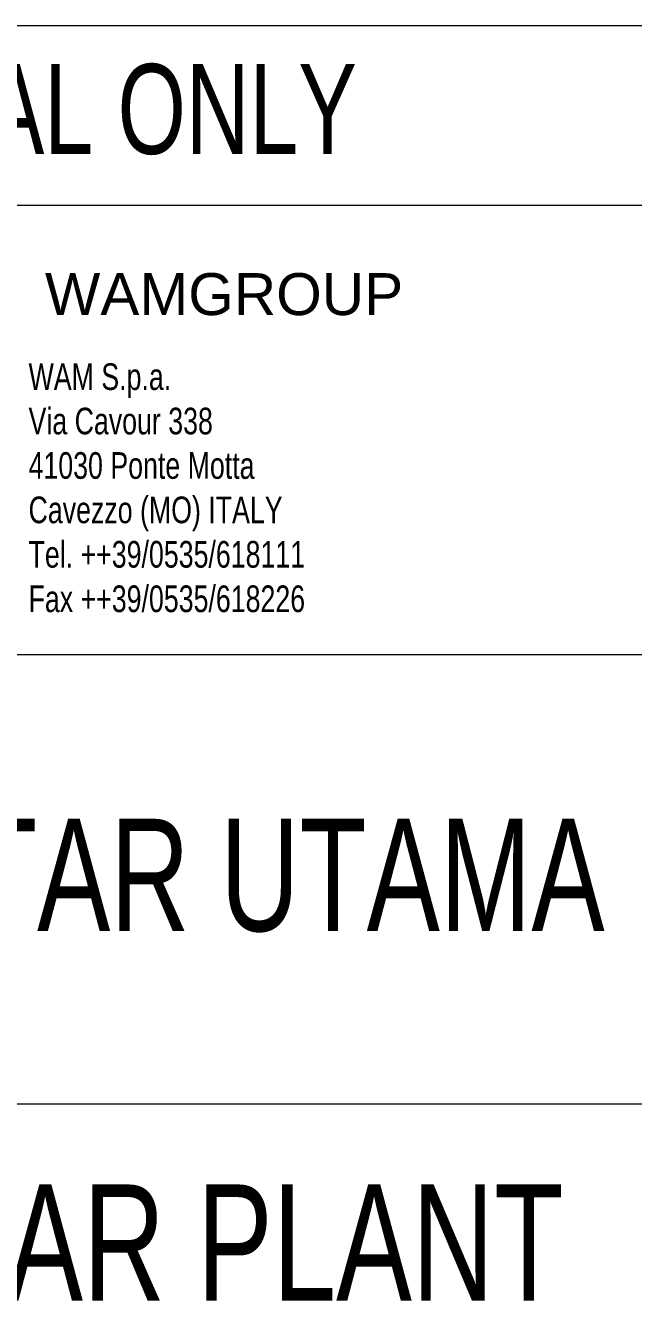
# Model space of a CAD drawing. Header units: centimetres. Extents: x 61 to 574780, y 25 to 618721.
# Drawn here: x 124931 to 129437, y 431010 to 440477 of the extents above; entities that cross this region are included whole.
import ezdxf
from ezdxf.enums import TextEntityAlignment as Align

# ---------------------------------------------------------------- set-up
doc = ezdxf.new("R2010")
doc.units = ezdxf.units.CM
doc.header["$LTSCALE"] = 25.4
doc.layers.add('Etiket', color=7, linetype='Continuous', lineweight=5)
doc.layers.add('Etiket-Text-List1', color=3, linetype='Continuous')
doc.layers.add('Etiket-Text-List2', color=1, linetype='Continuous')
doc.styles.add('SLDTEXTSTYLE0', font='TXT', dxfattribs={"width": 0.605})
doc.styles.get("Standard").update_dxf_attribs({"font": 'Arial.ttf', "height": 25.4})

# ---------------------------------------------------------------- blocks, each defined once
blk = doc.blocks.new('A$C6CDB76E5')
at = {"lineweight": 15}
for p, q in [((-196.161, 157.091), (0, 157.091)), ((-196.161, 147.283), (0, 147.283)), ((-196.161, 122.763), (0, 122.763)), ((-196.161, 98.243), (0, 98.243))]:
    blk.add_line(p, q, dxfattribs=at)
at = {"layer": 'Etiket-Text-List1', "lineweight": 9, "width": 0.7}
for tag, p in [('1:XXXX', (-155.994, 30.993)), ('EN', (-155.994, 23.637)), ('DD/MM/YY', (-131.282, 23.637)), ('1', (-10.349, 19.103)), ('DD/MM/YY', (-131.282, 16.281)), ('EN', (-155.994, 16.281)), ('EN', (-155.847, 8.925)), ('DD/MM/YY', (-131.282, 8.925)), ('DD/MM/YY', (-131.282, 1.569)), ('EN', (-155.701, 1.569))]:
    blk.add_attdef(tag, p, '', height=3.923, dxfattribs=at)
at = {"layer": 'Etiket-Text-List2', "lineweight": 13, "width": 0.7}
for tag, height, p in [('FOR FABRICATION', 4.904, (-94.561, 150.086)), ('CLIENT_NAME', 6.13, (-94.083, 107.67)), ('PROJECT_1', 4.904, (-94.083, 87.492)), ('PROJECT_2', 4.904, (-94.083, 79.166)), ('DRAWING_TITLE1', 6.13, (-94.083, 59.035)), ('DRAWING_TITLE2', 6.13, (-94.083, 49.895)), ('DRAWING_TITLE3', 6.13, (-94.083, 40.104)), ('LDP-X-XXX-AR-01', 6.13, (-62.012, 12.67))]:
    blk.add_attdef(tag, text='', height=height, dxfattribs=at).set_placement(p, align=Align.CENTER)
blk = doc.blocks.new('LOGO WAM')
at = {"lineweight": 18}
blk.add_text('WAMGROUP', height=514.4, dxfattribs=at).set_placement((572682, -505251))
at = {"color": 2, "lineweight": 18, "style": 'SLDTEXTSTYLE0', "width": 0.75}
for s, p in [('WAM S.p.a. ', (572481, -506169)), ('Via Cavour 338', (572481, -506713)), ('41030 Ponte Motta', (572481, -507258)), ('Cavezzo (MO) ITALY', (572481, -507802)), ('Tel. ++39/0535/618111', (572481, -508347)), ('Fax ++39/0535/618226', (572481, -508892))]:
    blk.add_text(s, height=326.74, dxfattribs=at).set_placement(p)

msp = doc.modelspace()

# ---------------------------------------------------------------- linework, layer by layer
at = {"lineweight": 0}
msp.add_line((110036.8, 440476.9), (136685.2, 440476.9), dxfattribs=at)
msp.add_line((110036.8, 440476.9), (136685.2, 440476.9), dxfattribs=at)
msp.add_line((110036.8, 440476.9), (136685.2, 440476.9), dxfattribs=at)

# ---------------------------------------------------------------- block references
at = {"xscale": 0.6048000000000001, "yscale": 0.6048000000000001, "zscale": 0.6048000000000001}
msp.add_blockref('LOGO WAM', (-221283.6, 743905.9), dxfattribs=at)
at = {"layer": 'Etiket', "lineweight": 0}
ref = msp.add_blockref('A$C6CDB76E5', (136685.2, 419136.1), dxfattribs=dict(at, xscale=135.84948260625, yscale=135.84948260625, zscale=135.84948260625))
ref.add_attrib('FOR FABRICATION', 'FOR PROPOSAL ONLY', dxfattribs={"layer": 'Etiket-Text-List2', "lineweight": 13, "height": 666.209, "width": 0.7}).set_placement((123839.1, 439525.2), align=Align.CENTER)
ref.add_attrib('CLIENT_NAME', 'PT. CIPTA MORTAR UTAMA', dxfattribs={"layer": 'Etiket-Text-List2', "lineweight": 13, "height": 832.762, "width": 0.7}).set_placement((123862.5, 433763), align=Align.CENTER)
ref.add_attrib('PROJECT_1', 'GRESIK MORTAR PLANT', dxfattribs={"layer": 'Etiket-Text-List2', "lineweight": 13, "height": 862.644, "width": 0.7}).set_placement((123904.1, 431021.8), align=Align.CENTER)

doc.saveas('drawing.dxf')
